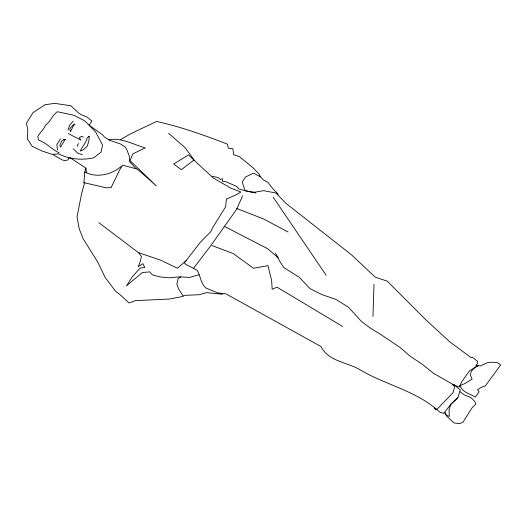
<?xml version="1.0" encoding="UTF-8"?>
<svg xmlns="http://www.w3.org/2000/svg" width="527" height="527" viewBox="0 0 527 527"><rect width="100%" height="100%" fill="white"/><g stroke="black" fill="none" stroke-linecap="round" stroke-linejoin="round"><path stroke-width="0.79" d="M372.958 316.549L373.992 284.277M183.436 296.358L169.332 299.046L135.511 300.627L128.996 302.933L120.334 294.903L115.637 291.332L105.143 277.393L97.772 262.183L83.101 238.678L79.234 228.856L77.061 216.828L81.599 193.738L84.267 183.864L83.925 182.652L84.801 171.973L85.829 168.291M67.996 130.228L69.656 125.189L73.253 121.111M242.591 195.833L236.564 209.417L211.261 245.009L193.356 268.539M70.519 131.638L73.174 126.197L75.117 123.931L73.431 124.642L69.669 128.931L70.638 131.829M60.506 138.838L56.85 144.536L57.483 149.866M78.53 143.634L77.489 145.037L77.627 146.348M457.805 397.806L451.52 403.405L443.82 413.273L440.216 412.404L434.472 407.839L435.394 409.453L437.232 409.044L453.009 392.694L454.821 386.232L452.278 384.684L454.182 384.763L460.242 389.98L457.871 397.707L450.974 404.255L449.07 409.505L449.281 416.422L446.494 415.21L444.953 412.266M186.103 260.72L177.368 268.23L160.656 260.154L138.627 252.696M121.572 166.176C111.731 174.575 96.593 178.429 84.801 171.973M477.963 365.646L474.59 367.859L471.388 371.1L470.229 374.809L472.139 379.078L464.827 383.597L459.992 385.632C462.436 392.503 469.959 393.669 475.367 397.141L479.115 391.686L477.495 389.802L481.487 387.233L485.407 385.863L500.65 365.013L497.982 362.846L492.297 362.174L487.271 362.747L480.314 365.962L475.874 365.474L477.666 363.222L477.758 361.555L472.39 357.174L471.105 357.649L450.091 342.115L425.776 319.751L387.266 281.135L375.336 277.222L351.338 254.693L285.818 203.244L275.977 193.02L263.54 190.662L253.724 192.388L247.347 191.255L238.711 188.916L236.656 186.393L225.233 181.479L222.552 181.453L222.335 178.745L220.358 179.536L218.145 177.48L212.526 176.486M477.851 365.692L469.465 370.883L461.955 381.429L459.116 386.996L453.464 384.75L433.517 373.274L422.186 364.223L410.237 356.311L400.355 347.682L381.469 334.941L370.073 327.906L361.43 321.378L348.545 307.3L335.87 299.369L321.806 294.58L309.909 288.546L299.119 277.143L283.875 267.65L279.751 261.326L275.39 253.032M120.657 139.55L130.393 133.917L156.506 121.46C180.807 126.77 204.252 135.189 227.42 144.135L228.323 148.232L232.894 148.785L233.606 154.701L239.218 156.479L252.756 167.579L259.093 173.95L260.266 176.697L253.592 173.139L245.49 176.993L242.255 182.032L244.983 190.583L250.786 191.999L253.882 192.144L255.898 193.192M180.82 276.965L178.172 278.414L176.868 284.099L178.752 289.165L182.678 295.416L199.16 294.745L206.492 292.637L222.493 294.244M198.995 274.798L189.582 277.419L179.681 276.827L169.266 277.788L160.168 276.932L153.37 275.101L152.158 274.699L149.8 271.886L142.415 272.505L126.447 285.937L132.415 276.635L140.149 268.019L144.8 267.479L142.857 263.645L138.206 266.688L139.945 262.459L141.407 256.537L138.825 252.927L98.865 222.677M65.697 139.359L63.108 139.965L61.527 141.282L59.854 145.412L60.559 147.145L64.94 139.78L63.76 139.49M108.714 139.76C121.506 137.488 133.364 144.543 145.3 147.903L132.745 153.891L130.09 160.695L156.315 185.866L137.316 169.108L122.705 165.175L119.53 170.116L111.131 187.566L106.197 187.829L83.925 182.652M82.377 154.635L77.956 153.35L73.187 148.739M212.117 245.582L233.197 253.553L253.507 268.269L267.92 265.648L271.609 280.278L272.182 289.303L276.985 287.149L342.596 326.476M83.352 137.046L81.593 136.361L79.287 137.666L81.013 140.149L68.22 133.529M236.775 208.488L263.5 218.936L288.065 231.985M59.413 154.273C69.959 159.345 82.416 160.425 93.78 157.771L101.065 152.138L102.567 145.063L95.703 132.066L84.702 120.815L73.635 115.176L57.351 111.731C52.199 115.163 50.592 121.691 45.533 125.176C43.965 129.721 39.703 132.349 37.786 136.704L38.563 140.057C46.475 142.758 51.587 149.385 59.07 152.731L58.602 153.851L52.377 154.391L41.844 150.972L32.213 146.308L27.45 139.069L27.799 129.161L26.35 123.41L32.951 112.752L44.94 104.748L54.782 103.364L70.855 105.789L78.582 112.969L81.092 114.629L86.962 117.086L91.915 121.019L89.122 125.149L102.534 134.826L104.465 137.033L109.372 140.189L120.492 144.003L125.051 146.822L126.981 150.123L129.306 156.196L129.774 161.796L136.131 168.792M224.067 226.208L267.65 248.698L278.309 257.855M436.013 408.866C413.583 390.066 383.9 384.275 359.183 369.275C346.377 362.141 328.156 361.1 321.035 346.549L225.925 293.849L217.723 292.907L205.925 288.025C200.53 283.322 200.576 275.964 197.151 270.206L186.005 264.528L184.358 262.894L200.227 242.374L210.701 231.775L212.829 227.328L225.622 206.795L226.393 199.114L237.012 194.397L240.892 191.999L230.945 188.205L213.369 178.06L194.832 160.952L185.181 147.777L168.633 133.291M460.104 391.726L464.023 394.763L470.749 397.47L474.392 400.948L475.934 403.893L472.001 407.885L462.871 422.331L459.439 423.636L454.004 422.957L446.573 416.06L444.544 412.74M278.223 194.311L272.643 188.468L267.887 182.368L263.25 179.832L259.324 175.656M273.105 197.111L326.141 275.246M53.464 154.292L54.169 155.412L62.081 159.872L65.302 160.728L68.161 159.714L68.418 158.383L70.42 157.935L85.908 168.133L86.54 172.744M89.103 136.269L89.083 139.892L87.344 146.038L83.51 149.727L80.275 150.992C82.344 146.427 86.039 142.837 87.245 137.804L89.103 136.269M193.896 160.07L181.354 169.694L173.64 164.009L188.534 154.918L193.896 160.07"/></g></svg>
